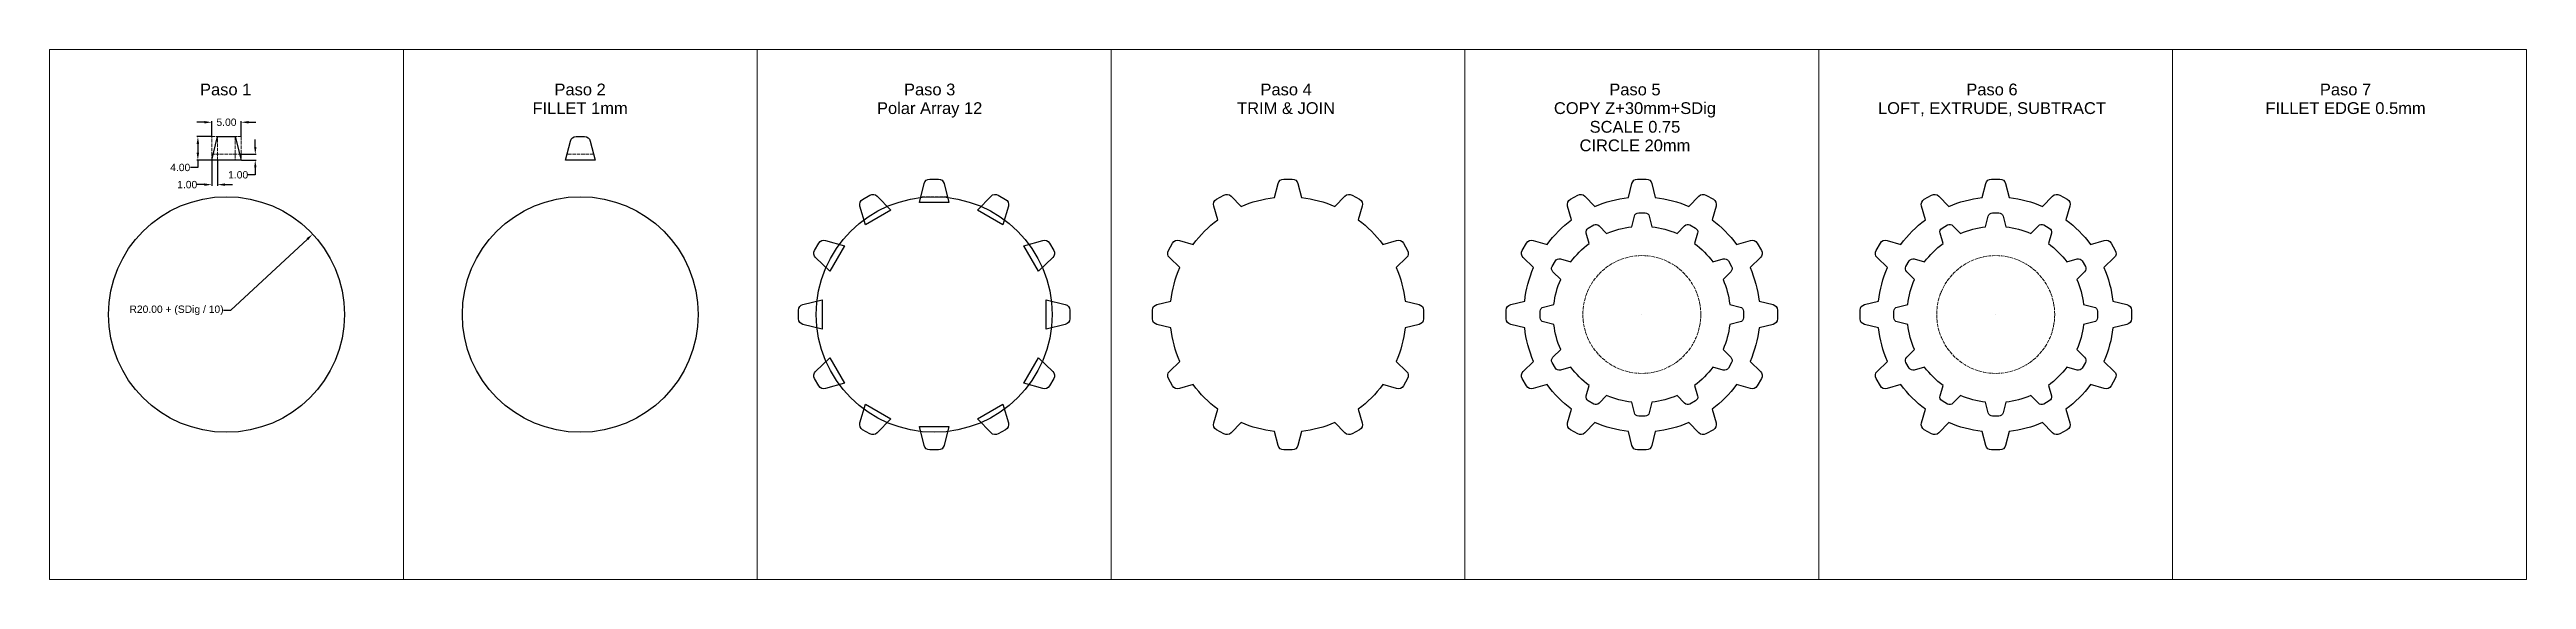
# Model space of a CAD drawing. Header units: millimetres. Extents: x 40 to 460, y 15 to 105.
import ezdxf
from ezdxf.enums import TextEntityAlignment as Align

# ---------------------------------------------------------------- set-up
doc = ezdxf.new("R2010")
doc.units = ezdxf.units.MM
doc.header["$LTSCALE"] = 0.05
doc.header["$PDMODE"] = 34
doc.header["$PDSIZE"] = 0.5
doc.linetypes.add('ACAD_ISO02W100', pattern=[15, 12, -3])
for name, color, linetype, lineweight in [('0-Dimension', 92, 'Continuous', 5), ('0-Grid', 254, 'Continuous', 15), ('0-Object', 7, 'Continuous', 30), ('0-Sketch', 50, 'ACAD_ISO02W100', 15)]:
    doc.layers.add(name, color=color, linetype=linetype, lineweight=lineweight)
doc.styles.get("Standard").update_dxf_attribs({"font": 'arial.ttf'})
doc.dimstyles.new('DAPC - Standard', dxfattribs={"dimtxt": 1.25, "dimasz": 1.25, "dimexe": 0.18, "dimexo": 0.0625, "dimgap": 0.09, "dimtad": 0, "dimtih": 1, "dimtoh": 1, "dimzin": 0, "dimdsep": 46, "dimtxsty": 'Standard', "dimcen": 0.09, "dimadec": 0, "dimazin": 0, "dimtfac": 1, "dimtofl": 0, "dimtmove": 0, "dimatfit": 3, "dimfxl": 1, "dimtolj": 1, "dimtzin": 0, "dimarcsym": 0})

# ---------------------------------------------------------------- blocks, each defined once
blk = doc.blocks.new('*U7')
at = {"layer": '0-Object'}
blk.add_lwpolyline([(1.69, 1.24), (2.5, -2), (-2.5, -2), (-1.69, 1.24, -0.344151), (-0.72, 2), (0.72, 2, -0.344151)], format="xyb", close=True, dxfattribs=at)
blk = doc.blocks.new('*U8')
at = {"layer": '0-Sketch', "color": 0, "linetype": 'ByBlock', "lineweight": -2, "transparency": 16777216}
blk.add_blockref('*U7', (208.98, 78.74), dxfattribs=at)
for p, rotation in [((198.48, 75.92), 30.00000000000001), ((219.48, 75.92), 329.9999999999999), ((190.8, 68.24), 60.00000000000003), ((227.17, 68.24), 300.0000000000001), ((187.98, 57.74), 90.00000000000001), ((229.98, 57.74), 270.0000000000001), ((190.8, 47.24), 120), ((227.17, 47.24), 240), ((198.48, 39.55), 150), ((219.48, 39.55), 210), ((208.98, 36.74), 180)]:
    blk.add_blockref('*U7', p, dxfattribs=dict(at, rotation=rotation))
blk = doc.blocks.new('*D10')
at = {"layer": '0-Dimension', "color": 0, "lineweight": -2, "transparency": 16777216}
for p, q in [((70.52, 60.67), (83.48, 72.75)), ((69.27, 60.67), (70.52, 60.67))]:
    blk.add_line(p, q, dxfattribs=at)
at = {"layer": '0-Dimension', "color": 0, "transparency": 16777216}
blk.add_solid([(83.33, 72.9), (83.62, 72.6), (84.39, 73.6)], dxfattribs=at)
at = {"layer": 'Defpoints', "color": 0}
for p in [(84.39, 73.6), (69.77, 59.96)]:
    blk.add_point(p, dxfattribs=at)
at = {"layer": '0-Dimension', "color": 0, "transparency": 16777216, "insert": (61.3, 60.67), "char_height": 1.25, "attachment_point": 5}
blk.add_mtext('\\A1;R20.00 + (SDig / 10)', dxfattribs=at)
blk = doc.blocks.new('*D11')
at = {"layer": '0-Dimension', "color": 0, "lineweight": -2, "transparency": 16777216}
for p, q in [((66.02, 92.6), (64.77, 92.6)), ((67.27, 90.23), (67.27, 92.78)), ((72.27, 90.23), (72.27, 92.78)), ((73.52, 92.6), (74.77, 92.6))]:
    blk.add_line(p, q, dxfattribs=at)
at = {"layer": '0-Dimension', "color": 0, "transparency": 16777216}
for points in [[(66.02, 92.81), (66.02, 92.39), (67.27, 92.6)], [(73.52, 92.81), (73.52, 92.39), (72.27, 92.6)]]:
    blk.add_solid(points, dxfattribs=at)
at = {"layer": 'Defpoints', "color": 0}
for p in [(72.27, 92.6), (67.27, 90.17), (72.27, 90.17)]:
    blk.add_point(p, dxfattribs=at)
at = {"layer": '0-Dimension', "color": 0, "transparency": 16777216, "insert": (69.77, 92.6), "char_height": 1.25, "attachment_point": 5}
blk.add_mtext('\\A1;5.00', dxfattribs=at)
blk = doc.blocks.new('*D13')
at = {"layer": '0-Dimension', "color": 0, "lineweight": -2, "transparency": 16777216}
for p, q in [((74.65, 88.42), (74.65, 89.67)), ((72.33, 87.17), (74.83, 87.17)), ((72.33, 86.17), (74.83, 86.17)), ((74.65, 84.92), (74.65, 83.67)), ((74.65, 83.67), (73.4, 83.67))]:
    blk.add_line(p, q, dxfattribs=at)
at = {"layer": '0-Dimension', "color": 0, "transparency": 16777216}
for points in [[(74.45, 88.42), (74.86, 88.42), (74.65, 87.17)], [(74.45, 84.92), (74.86, 84.92), (74.65, 86.17)]]:
    blk.add_solid(points, dxfattribs=at)
at = {"layer": 'Defpoints', "color": 0}
for p in [(72.27, 87.17), (72.27, 86.17), (74.65, 86.17)]:
    blk.add_point(p, dxfattribs=at)
at = {"layer": '0-Dimension', "color": 0, "transparency": 16777216, "insert": (71.75, 83.67), "char_height": 1.25, "attachment_point": 5}
blk.add_mtext('\\A1;1.00', dxfattribs=at)
blk = doc.blocks.new('*D14')
at = {"layer": '0-Dimension', "color": 0, "lineweight": -2, "transparency": 16777216}
for p, q in [((67.27, 86.11), (67.27, 81.83)), ((68.27, 86.11), (68.27, 81.83)), ((66.02, 82.01), (64.77, 82.01)), ((69.52, 82.01), (70.77, 82.01))]:
    blk.add_line(p, q, dxfattribs=at)
at = {"layer": '0-Dimension', "color": 0, "transparency": 16777216}
for points in [[(66.02, 82.22), (66.02, 81.8), (67.27, 82.01)], [(69.52, 82.22), (69.52, 81.8), (68.27, 82.01)]]:
    blk.add_solid(points, dxfattribs=at)
at = {"layer": 'Defpoints', "color": 0}
for p in [(67.27, 86.17), (68.27, 86.17), (67.27, 82.01)]:
    blk.add_point(p, dxfattribs=at)
at = {"layer": '0-Dimension', "color": 0, "transparency": 16777216, "insert": (63.11, 82.01), "char_height": 1.25, "attachment_point": 5}
blk.add_mtext('\\A1;1.00', dxfattribs=at)
blk = doc.blocks.new('*D15')
at = {"layer": '0-Dimension', "color": 0, "lineweight": -2, "transparency": 16777216}
for p, q in [((67.2, 90.17), (64.74, 90.17)), ((64.92, 88.92), (64.92, 87.42)), ((64.92, 84.92), (63.67, 84.92)), ((67.2, 86.17), (64.74, 86.17)), ((64.92, 86.17), (64.92, 84.92))]:
    blk.add_line(p, q, dxfattribs=at)
at = {"layer": '0-Dimension', "color": 0, "transparency": 16777216}
for points in [[(64.71, 88.92), (65.13, 88.92), (64.92, 90.17)], [(64.71, 87.42), (65.13, 87.42), (64.92, 86.17)]]:
    blk.add_solid(points, dxfattribs=at)
at = {"layer": 'Defpoints', "color": 0}
for p in [(67.27, 90.17), (64.92, 86.17), (67.27, 86.17)]:
    blk.add_point(p, dxfattribs=at)
at = {"layer": '0-Dimension', "color": 0, "transparency": 16777216, "insert": (61.93, 84.92), "char_height": 1.25, "attachment_point": 5}
blk.add_mtext('\\A1;4.00', dxfattribs=at)

msp = doc.modelspace()

# ---------------------------------------------------------------- linework, layer by layer
at = {"layer": '0-Grid'}
for p, q in [((39.766, 104.96), (39.766, 14.96)), ((459.766, 104.96), (39.766, 104.96)), ((99.766, 104.96), (99.766, 14.96)), ((159.766, 104.96), (159.766, 14.96)), ((219.766, 104.96), (219.766, 14.96)), ((279.766, 104.96), (279.766, 14.96)), ((339.766, 104.96), (339.766, 14.96)), ((399.766, 104.96), (399.766, 14.96)), ((459.766, 104.96), (459.766, 14.96)), ((39.766, 14.96), (459.766, 14.96))]:
    msp.add_line(p, q, dxfattribs=at)
at = {"layer": '0-Object'}
for p, q in [((67.266, 86.171), (68.266, 90.171)), ((68.266, 90.171), (71.266, 90.171)), ((71.266, 90.171), (72.266, 86.171)), ((72.266, 86.171), (67.266, 86.171))]:
    msp.add_line(p, q, dxfattribs=at)
for points in [[(131.455, 89.413), (132.266, 86.171), (127.266, 86.171), (128.077, 89.413, -0.3441507), (129.047, 90.171), (130.485, 90.171, -0.3441507)], [(191.455, 82.202), (192.266, 78.96), (187.266, 78.96), (188.077, 82.202, -0.3441507), (189.047, 82.96), (190.485, 82.96, -0.3441507)], [(233.7, 71.871, -0.073842), (237.854, 76.026), (237.182, 78.378, -0.3441507), (237.643, 79.519), (238.889, 80.238, -0.3441507), (240.108, 80.067), (241.808, 78.309, -0.073842), (247.483, 79.829), (248.077, 82.202, -0.3441507), (249.047, 82.96), (250.485, 82.96, -0.3441507), (251.455, 82.202), (252.049, 79.829, -0.073842), (257.724, 78.309), (259.424, 80.067, -0.3441507), (260.643, 80.238), (261.889, 79.519, -0.3441507), (262.35, 78.378), (261.677, 76.026, -0.073842), (265.832, 71.871), (268.184, 72.544, -0.3441507), (269.325, 72.083), (270.044, 70.837, -0.3441507), (269.873, 69.618), (268.115, 67.918, -0.073842), (269.635, 62.243), (272.008, 61.649, -0.3441507), (272.766, 60.679), (272.766, 59.241, -0.3441507), (272.008, 58.271), (269.635, 57.677, -0.073842), (268.115, 52.002), (269.873, 50.302, -0.3441507), (270.044, 49.083), (269.325, 47.837, -0.3441507), (268.184, 47.376), (265.832, 48.048, -0.073842), (261.677, 43.894), (262.35, 41.542, -0.3441507), (261.889, 40.401), (260.643, 39.682, -0.3441507), (259.424, 39.853), (257.724, 41.611, -0.073842), (252.049, 40.091), (251.455, 37.717, -0.3441507), (250.485, 36.96), (249.047, 36.96, -0.3441507), (248.077, 37.717), (247.483, 40.091, -0.073842), (241.808, 41.611), (240.108, 39.853, -0.3441507), (238.889, 39.682), (237.643, 40.401, -0.3441507), (237.182, 41.542), (237.854, 43.894, -0.073842), (233.7, 48.048), (231.348, 47.376, -0.3441507), (230.207, 47.837), (229.488, 49.083, -0.3441507), (229.659, 50.302), (231.417, 52.002, -0.073842), (229.897, 57.677), (227.523, 58.271, -0.3441507), (226.766, 59.241), (226.766, 60.679, -0.3441507), (227.523, 61.649), (229.897, 62.243, -0.073842), (231.417, 67.918), (229.659, 69.618, -0.3441507), (229.488, 70.837), (230.207, 72.083, -0.3441507), (231.348, 72.544)], [(293.7, 71.871, -0.073842), (297.854, 76.026), (297.182, 78.378, -0.3441507), (297.643, 79.519), (298.889, 80.238, -0.3441507), (300.108, 80.067), (301.808, 78.309, -0.073842), (307.483, 79.829), (308.077, 82.202, -0.3441507), (309.047, 82.96), (310.485, 82.96, -0.3441507), (311.455, 82.202), (312.049, 79.829, -0.073842), (317.724, 78.309), (319.424, 80.067, -0.3441507), (320.643, 80.238), (321.889, 79.519, -0.3441507), (322.35, 78.378), (321.677, 76.026, -0.073842), (325.832, 71.871), (328.184, 72.544, -0.3441507), (329.325, 72.083), (330.044, 70.837, -0.3441507), (329.873, 69.618), (328.115, 67.918, -0.073842), (329.635, 62.243), (332.008, 61.649, -0.3441507), (332.766, 60.679), (332.766, 59.241, -0.3441507), (332.008, 58.271), (329.635, 57.677, -0.073842), (328.115, 52.002), (329.873, 50.302, -0.3441507), (330.044, 49.083), (329.325, 47.837, -0.3441507), (328.184, 47.376), (325.832, 48.048, -0.073842), (321.677, 43.894), (322.35, 41.542, -0.3441507), (321.889, 40.401), (320.643, 39.682, -0.3441507), (319.424, 39.853), (317.724, 41.611, -0.073842), (312.049, 40.091), (311.455, 37.717, -0.3441507), (310.485, 36.96), (309.047, 36.96, -0.3441507), (308.077, 37.717), (307.483, 40.091, -0.073842), (301.808, 41.611), (300.108, 39.853, -0.3441507), (298.889, 39.682), (297.643, 40.401, -0.3441507), (297.182, 41.542), (297.854, 43.894, -0.073842), (293.7, 48.048), (291.348, 47.376, -0.3441507), (290.207, 47.837), (289.488, 49.083, -0.3441507), (289.659, 50.302), (291.417, 52.002, -0.073842), (289.897, 57.677), (287.523, 58.271, -0.3441507), (286.766, 59.241), (286.766, 60.679, -0.3441507), (287.523, 61.649), (289.897, 62.243, -0.073842), (291.417, 67.918), (289.659, 69.618, -0.3441507), (289.488, 70.837), (290.207, 72.083, -0.3441507), (291.348, 72.544)], [(353.7, 71.871, -0.073842), (357.854, 76.026), (357.182, 78.378, -0.3441507), (357.643, 79.519), (358.889, 80.238, -0.3441507), (360.108, 80.067), (361.808, 78.309, -0.073842), (367.483, 79.829), (368.077, 82.202, -0.3441507), (369.047, 82.96), (370.485, 82.96, -0.3441507), (371.455, 82.202), (372.049, 79.829, -0.073842), (377.724, 78.309), (379.424, 80.067, -0.3441507), (380.643, 80.238), (381.889, 79.519, -0.3441507), (382.35, 78.378), (381.677, 76.026, -0.073842), (385.832, 71.871), (388.184, 72.544, -0.3441507), (389.325, 72.083), (390.044, 70.837, -0.3441507), (389.873, 69.618), (388.115, 67.918, -0.073842), (389.635, 62.243), (392.008, 61.649, -0.3441507), (392.766, 60.679), (392.766, 59.241, -0.3441507), (392.008, 58.271), (389.635, 57.677, -0.073842), (388.115, 52.002), (389.873, 50.302, -0.3441507), (390.044, 49.083), (389.325, 47.837, -0.3441507), (388.184, 47.376), (385.832, 48.048, -0.073842), (381.677, 43.894), (382.35, 41.542, -0.3441507), (381.889, 40.401), (380.643, 39.682, -0.3441507), (379.424, 39.853), (377.724, 41.611, -0.073842), (372.049, 40.091), (371.455, 37.717, -0.3441507), (370.485, 36.96), (369.047, 36.96, -0.3441507), (368.077, 37.717), (367.483, 40.091, -0.073842), (361.808, 41.611), (360.108, 39.853, -0.3441507), (358.889, 39.682), (357.643, 40.401, -0.3441507), (357.182, 41.542), (357.854, 43.894, -0.073842), (353.7, 48.048), (351.348, 47.376, -0.3441507), (350.207, 47.837), (349.488, 49.083, -0.3441507), (349.659, 50.302), (351.417, 52.002, -0.073842), (349.897, 57.677), (347.523, 58.271, -0.3441507), (346.766, 59.241), (346.766, 60.679, -0.3441507), (347.523, 61.649), (349.897, 62.243, -0.073842), (351.417, 67.918), (349.659, 69.618, -0.3441507), (349.488, 70.837), (350.207, 72.083, -0.3441507), (351.348, 72.544)]]:
    msp.add_lwpolyline(points, format="xyb", close=True, dxfattribs=at)
for points in [[(247.483, 79.829), (248.077, 82.202, -0.3441507), (249.047, 82.96), (250.485, 82.96, -0.3441507), (251.455, 82.202), (252.049, 79.829)], [(307.483, 79.829), (308.077, 82.202, -0.3441507), (309.047, 82.96), (310.485, 82.96, -0.3441507), (311.455, 82.202), (312.049, 79.829)], [(367.483, 79.829), (368.077, 82.202, -0.3441507), (369.047, 82.96), (370.485, 82.96, -0.3441507), (371.455, 82.202), (372.049, 79.829)]]:
    msp.add_lwpolyline(points, format="xyb", dxfattribs=at)
at = {"layer": '0-Object', "elevation": 30}
for points in [[(297.716, 68.894, -0.073842), (300.832, 72.009), (300.328, 73.773, -0.3441507), (300.674, 74.629), (301.608, 75.169, -0.3441507), (302.522, 75.04), (303.798, 73.721, -0.073842), (308.054, 74.862), (308.499, 76.642, -0.3441507), (309.227, 77.21), (310.305, 77.21, -0.3441507), (311.033, 76.642), (311.478, 74.862, -0.073842), (315.734, 73.721), (317.01, 75.04, -0.3441507), (317.924, 75.169), (318.858, 74.629, -0.3441507), (319.204, 73.773), (318.7, 72.009, -0.073842), (321.815, 68.894), (323.579, 69.398, -0.3441507), (324.435, 69.052), (324.975, 68.118, -0.3441507), (324.846, 67.204), (323.527, 65.928, -0.073842), (324.668, 61.672), (326.448, 61.227, -0.3441507), (327.016, 60.499), (327.016, 59.42, -0.3441507), (326.448, 58.693), (324.668, 58.248, -0.073842), (323.527, 53.992), (324.846, 52.716, -0.3441507), (324.975, 51.802), (324.435, 50.868, -0.3441507), (323.579, 50.522), (321.815, 51.026, -0.073842), (318.7, 47.91), (319.204, 46.146, -0.3441507), (318.858, 45.291), (317.924, 44.751, -0.3441507), (317.01, 44.879), (315.734, 46.198, -0.073842), (311.478, 45.058), (311.033, 43.278, -0.3441507), (310.305, 42.71), (309.227, 42.71, -0.3441507), (308.499, 43.278), (308.054, 45.058, -0.073842), (303.798, 46.198), (302.522, 44.879, -0.3441507), (301.608, 44.751), (300.674, 45.291, -0.3441507), (300.328, 46.146), (300.832, 47.91, -0.073842), (297.716, 51.026), (295.953, 50.522, -0.3441507), (295.097, 50.868), (294.557, 51.802, -0.3441507), (294.685, 52.716), (296.004, 53.992, -0.073842), (294.864, 58.248), (293.084, 58.693, -0.3441507), (292.516, 59.42), (292.516, 60.499, -0.3441507), (293.084, 61.227), (294.864, 61.672, -0.073842), (296.004, 65.928), (294.685, 67.204, -0.3441507), (294.557, 68.118), (295.097, 69.052, -0.3441507), (295.953, 69.398)], [(357.716, 68.894, -0.073842), (360.832, 72.009), (360.328, 73.773, -0.3441507), (360.674, 74.629), (361.608, 75.169, -0.3441507), (362.522, 75.04), (363.798, 73.721, -0.073842), (368.054, 74.862), (368.499, 76.642, -0.3441507), (369.227, 77.21), (370.305, 77.21, -0.3441507), (371.033, 76.642), (371.478, 74.862, -0.073842), (375.734, 73.721), (377.01, 75.04, -0.3441507), (377.924, 75.169), (378.858, 74.629, -0.3441507), (379.204, 73.773), (378.7, 72.009, -0.073842), (381.815, 68.894), (383.579, 69.398, -0.3441507), (384.435, 69.052), (384.975, 68.118, -0.3441507), (384.846, 67.204), (383.527, 65.928, -0.073842), (384.668, 61.672), (386.448, 61.227, -0.3441507), (387.016, 60.499), (387.016, 59.42, -0.3441507), (386.448, 58.693), (384.668, 58.248, -0.073842), (383.527, 53.992), (384.846, 52.716, -0.3441507), (384.975, 51.802), (384.435, 50.868, -0.3441507), (383.579, 50.522), (381.815, 51.026, -0.073842), (378.7, 47.91), (379.204, 46.146, -0.3441507), (378.858, 45.291), (377.924, 44.751, -0.3441507), (377.01, 44.879), (375.734, 46.198, -0.073842), (371.478, 45.058), (371.033, 43.278, -0.3441507), (370.305, 42.71), (369.227, 42.71, -0.3441507), (368.499, 43.278), (368.054, 45.058, -0.073842), (363.798, 46.198), (362.522, 44.879, -0.3441507), (361.608, 44.751), (360.674, 45.291, -0.3441507), (360.328, 46.146), (360.832, 47.91, -0.073842), (357.716, 51.026), (355.953, 50.522, -0.3441507), (355.097, 50.868), (354.557, 51.802, -0.3441507), (354.685, 52.716), (356.004, 53.992, -0.073842), (354.864, 58.248), (353.084, 58.693, -0.3441507), (352.516, 59.42), (352.516, 60.499, -0.3441507), (353.084, 61.227), (354.864, 61.672, -0.073842), (356.004, 65.928), (354.685, 67.204, -0.3441507), (354.557, 68.118), (355.097, 69.052, -0.3441507), (355.953, 69.398)]]:
    msp.add_lwpolyline(points, format="xyb", close=True, dxfattribs=at)
at = {"layer": '0-Object'}
for centre in [(69.766, 59.96), (129.766, 59.96), (189.766, 59.96)]:
    msp.add_circle(centre, 20, dxfattribs=at)
at = {"layer": '0-Sketch'}
for p, q in [((67.266, 86.171), (67.266, 90.171)), ((67.266, 90.171), (72.266, 90.171)), ((68.266, 86.171), (68.266, 90.171)), ((71.266, 90.171), (71.266, 86.171)), ((72.266, 90.171), (72.266, 86.171)), ((72.266, 87.171), (67.266, 87.171)), ((132.016, 87.171), (127.516, 87.171)), ((192.016, 79.96), (187.516, 79.96)), ((309.766, 59.96), (309.766, 59.96, 30)), ((369.766, 59.96), (369.766, 59.96, 30))]:
    msp.add_line(p, q, dxfattribs=at)
for centre in [(309.766, 59.96), (369.766, 59.96)]:
    msp.add_circle(centre, 10, dxfattribs=at)

# ---------------------------------------------------------------- block references
msp.add_blockref('*U8', (-19.218, 2.222), dxfattribs=at)

# ---------------------------------------------------------------- texts
at = {"layer": '0-Dimension'}
for s, p in [('Paso 1', (69.635, 97.169)), ('Paso 2', (129.731, 97.169)), ('Paso 3', (189.006, 97.169)), ('Paso 4', (249.443, 97.169)), ('Paso 5', (308.597, 97.169)), ('Paso 6', (369.132, 97.169)), ('Paso 7', (429.089, 97.169)), ('FILLET 1mm', (129.731, 94.001)), ('Polar Array 12', (189.006, 94.001)), ('TRIM & JOIN', (249.443, 94.001)), ('COPY Z+30mm+SDig', (308.597, 94.001)), ('SCALE 0.75', (308.597, 90.829)), ('LOFT, EXTRUDE, SUBTRACT', (369.132, 94.001)), ('FILLET EDGE 0.5mm', (429.089, 94.001)), ('CIRCLE 20mm', (308.597, 87.676))]:
    msp.add_text(s, height=2, dxfattribs=at).set_placement(p, align=Align.CENTER)

# ---------------------------------------------------------------- dimensions: what is measured, and where the dimension line sits
for p1, p2, distance, picture, middle in [((67.266, 90.171), (72.266, 90.171), 2.432, '*D11', (69.766, 92.603)), ((72.266, 87.171), (72.266, 86.171), 2.387, '*D13', (71.751, 83.671)), ((68.266, 86.171), (67.266, 86.171), 4.16, '*D14', (63.113, 82.011))]:
    dim = msp.add_aligned_dim(p1=p1, p2=p2, distance=distance, dimstyle='DAPC - Standard', dxfattribs=at)
    dim.commit()
    dim.dimension.update_dxf_attribs({"geometry": picture, "text_midpoint": middle})
dim = msp.add_linear_dim(base=(64.917, 86.171), p1=(67.266, 90.171), p2=(67.266, 86.171), angle=90, dimstyle='DAPC - Standard', dxfattribs=at)
dim.commit()
dim.dimension.update_dxf_attribs({"geometry": '*D15', "text_midpoint": (61.931, 84.921)})
dim = msp.add_radius_dim(center=(69.766, 59.96), mpoint=(84.391, 73.602), text='<> + (SDig / 10)', dimstyle='DAPC - Standard', dxfattribs=at)
dim.commit()
dim.dimension.update_dxf_attribs({"geometry": '*D10', "text_midpoint": (61.3, 60.667), "dimtype": 164})

doc.saveas('drawing.dxf')
